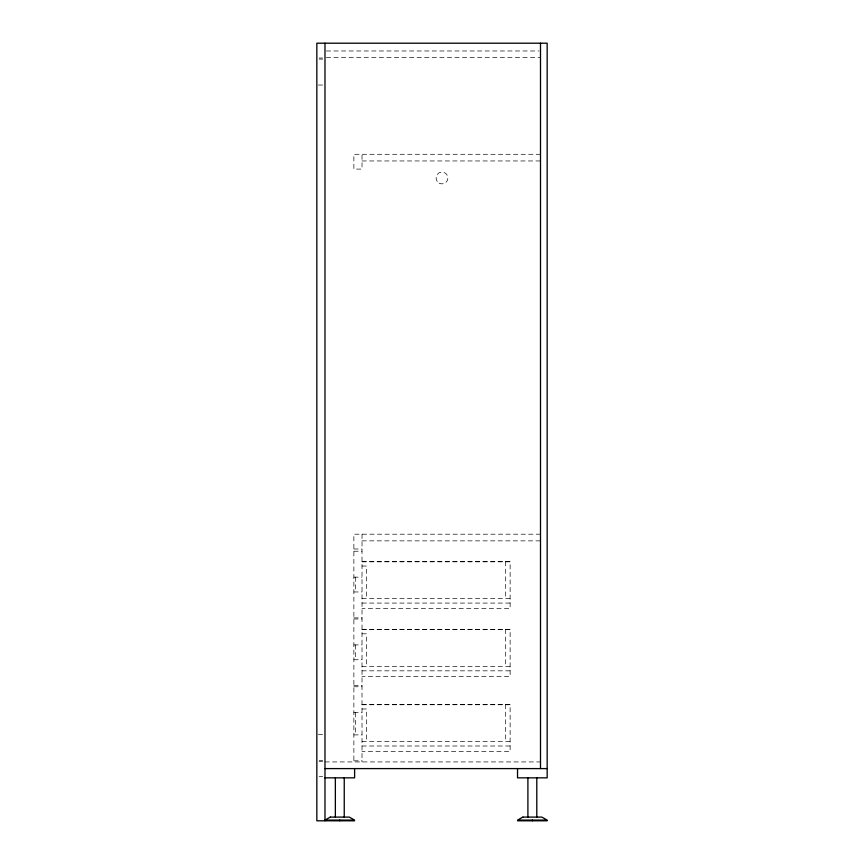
<?xml version="1.0" encoding="UTF-8"?>
<svg xmlns="http://www.w3.org/2000/svg" width="864" height="864" viewBox="0 0 864 864"><rect width="100%" height="100%" fill="white"/><g stroke="black" fill="none" stroke-linecap="round" stroke-linejoin="round"><path stroke-width="0.65" stroke-dasharray="4.32 3.24" d="M326.333 50.976L539.147 50.976M326.333 57.64L540.497 57.64M319.172 58.007L322.661 58.007M319.172 59.119L322.661 59.119M318.319 85.039L322.661 85.039M540.497 154.289L353.873 154.289L353.873 169.096L362.016 169.096L362.016 154.289M362.016 160.952L540.497 160.952M540.497 534.2L353.873 534.2L353.873 761.929M362.016 540.864L540.497 540.864M353.873 549.007L362.016 549.007M353.873 551.232L362.016 551.232M362.016 561.6L510.127 561.6L510.127 608.623L362.016 608.623M362.016 561.827L510.127 561.827M362.016 566.039L366.455 566.039L366.455 598.633M353.873 577.152L362.016 577.152M353.873 591.959L362.016 591.959M362.016 598.633L510.127 598.633M362.016 603.072L510.127 603.072M353.873 617.879L362.016 617.879M353.873 618.991L362.016 618.991M362.016 629.359L510.127 629.359L510.127 676.393L362.016 676.393M362.016 629.586L510.127 629.586M362.016 633.809L366.455 633.809L366.455 666.392M353.873 644.911L362.016 644.911M353.873 659.729L362.016 659.729M362.016 666.392L510.127 666.392M362.016 670.831L510.127 670.831M353.873 685.649L362.016 685.649M353.873 686.761L362.016 686.761M362.016 704.527L510.127 704.527L510.127 751.561L362.016 751.561M362.016 704.754L510.127 704.754M362.016 708.977L366.455 708.977L366.455 741.56M353.873 712.681L362.016 712.681M318.319 734.519L322.661 734.519M353.873 734.897L362.016 734.897M362.016 741.56L510.127 741.56M362.016 745.999L510.127 745.999M319.172 760.439L322.661 760.439M353.873 760.817L362.016 760.817M319.172 761.551L322.661 761.551M324.983 761.929L540.497 761.929M319.172 776.369L322.661 776.369M505.688 561.6L505.688 598.633M505.688 629.359L505.688 666.392M505.688 704.527L505.688 741.56M362.016 534.2L362.016 761.929M355.352 577.152L355.352 591.959M355.352 644.911L355.352 659.729M355.352 712.681L355.352 734.897M439.031 183.114A5.929 5.929 0 0 0 447.919 177.984A5.929 5.929 0 0 0 439.031 172.854A5.929 5.929 0 0 0 439.031 183.114"/><path stroke-width="1.3" d="M324.983 768.593L547.16 768.593M324.983 777.848L354.607 777.848L354.607 768.593M354.607 820.8L316.84 820.8L316.84 43.2L547.16 43.2L547.16 777.848L517.536 777.848L517.536 768.593M517.536 820.8L547.16 820.8M540.497 43.2L540.497 768.593M536.792 777.848L536.792 817.096M532.343 820.087L532.343 820.8M527.904 777.848L527.904 817.096M344.239 777.848L344.239 817.096M339.8 820.087L339.8 820.8M335.362 777.848L335.362 817.096M324.983 43.2L324.983 820.8M330.318 817.096L324.983 820.087L354.607 820.087L349.272 817.096L330.318 817.096M522.871 817.096L517.536 820.087L547.16 820.087L541.825 817.096L522.871 817.096"/></g></svg>
